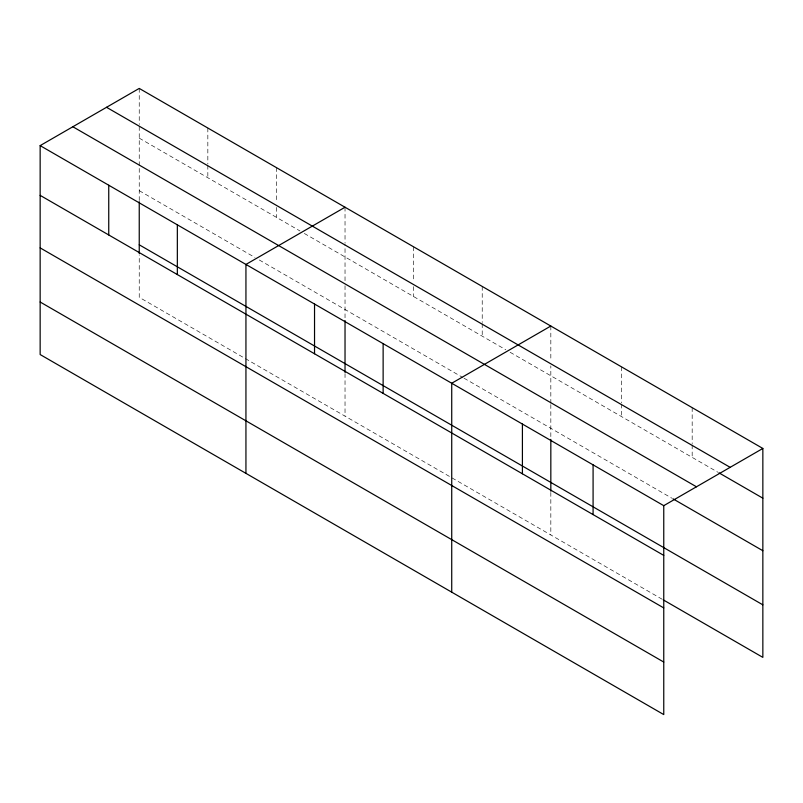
<?xml version="1.0" encoding="UTF-8"?>
<svg xmlns="http://www.w3.org/2000/svg" width="803" height="803" viewBox="0 0 803 803"><rect width="100%" height="100%" fill="white"/><g stroke="black" fill="none" stroke-linecap="round" stroke-linejoin="round"><path stroke-width="0.6" stroke-dasharray="4.01 3.01" d="M139.24 200.519L139.24 166.914M139.24 165.659L139.24 125.71M345.029 285.727L345.029 319.333M345.029 280.719L345.029 244.524M550.828 404.541L550.828 438.147M550.828 403.287L550.828 365.827M139.24 138.146L300.021 230.973M304.307 233.442L505.81 349.777M510.096 352.256L717.872 472.214M139.24 190.682L255.003 257.512M259.289 259.981L462.929 377.561M464.004 378.183L671.83 498.161M662.194 599.259L139.24 297.331L139.24 254.812M692.176 407.653L692.176 443.708M692.176 444.942L692.176 457.379M621.502 366.851L621.502 402.895M621.502 404.14L621.502 416.576M550.828 326.038L550.828 360.848M550.828 492.43L550.828 534.959M482.222 286.44L482.222 322.495M482.222 323.729L482.222 336.166M413.625 246.832L413.625 281.642M413.625 286.621L413.625 296.558M345.029 207.234L345.029 243.279M345.029 373.616L345.029 416.145M276.433 167.626L276.433 202.436M276.433 207.405L276.433 217.352M207.836 128.018L207.836 164.073M207.836 165.318L207.836 177.754M139.24 88.42L139.24 124.475"/><path stroke-width="1.2" d="M40.15 145.624L663.76 505.669L663.76 714.58L40.15 354.545L40.15 145.624L139.24 88.42L762.85 448.455L762.85 657.376L663.258 599.871M345.029 207.234L245.939 264.438L245.939 473.358M550.828 326.038L451.728 383.252L451.728 592.172M663.76 505.669L762.85 448.455M106.538 107.301L730.148 467.336M718.946 472.837L762.85 498.181M72.852 126.754L696.462 486.789M672.904 498.783L762.85 550.717M139.24 244.805L762.85 604.84M40.15 195.36L663.76 555.395M40.15 247.886L663.76 607.921M40.15 302.008L663.76 662.053M593.086 464.857L593.086 514.593M550.828 439.371L550.828 491.185M522.412 424.054L522.412 473.78M383.131 343.644L383.131 393.38M345.029 320.558L345.029 372.371M314.535 304.046L314.535 353.772M177.343 224.84L177.343 274.566M139.24 201.754L139.24 253.557M108.746 185.232L108.746 234.958"/></g></svg>
